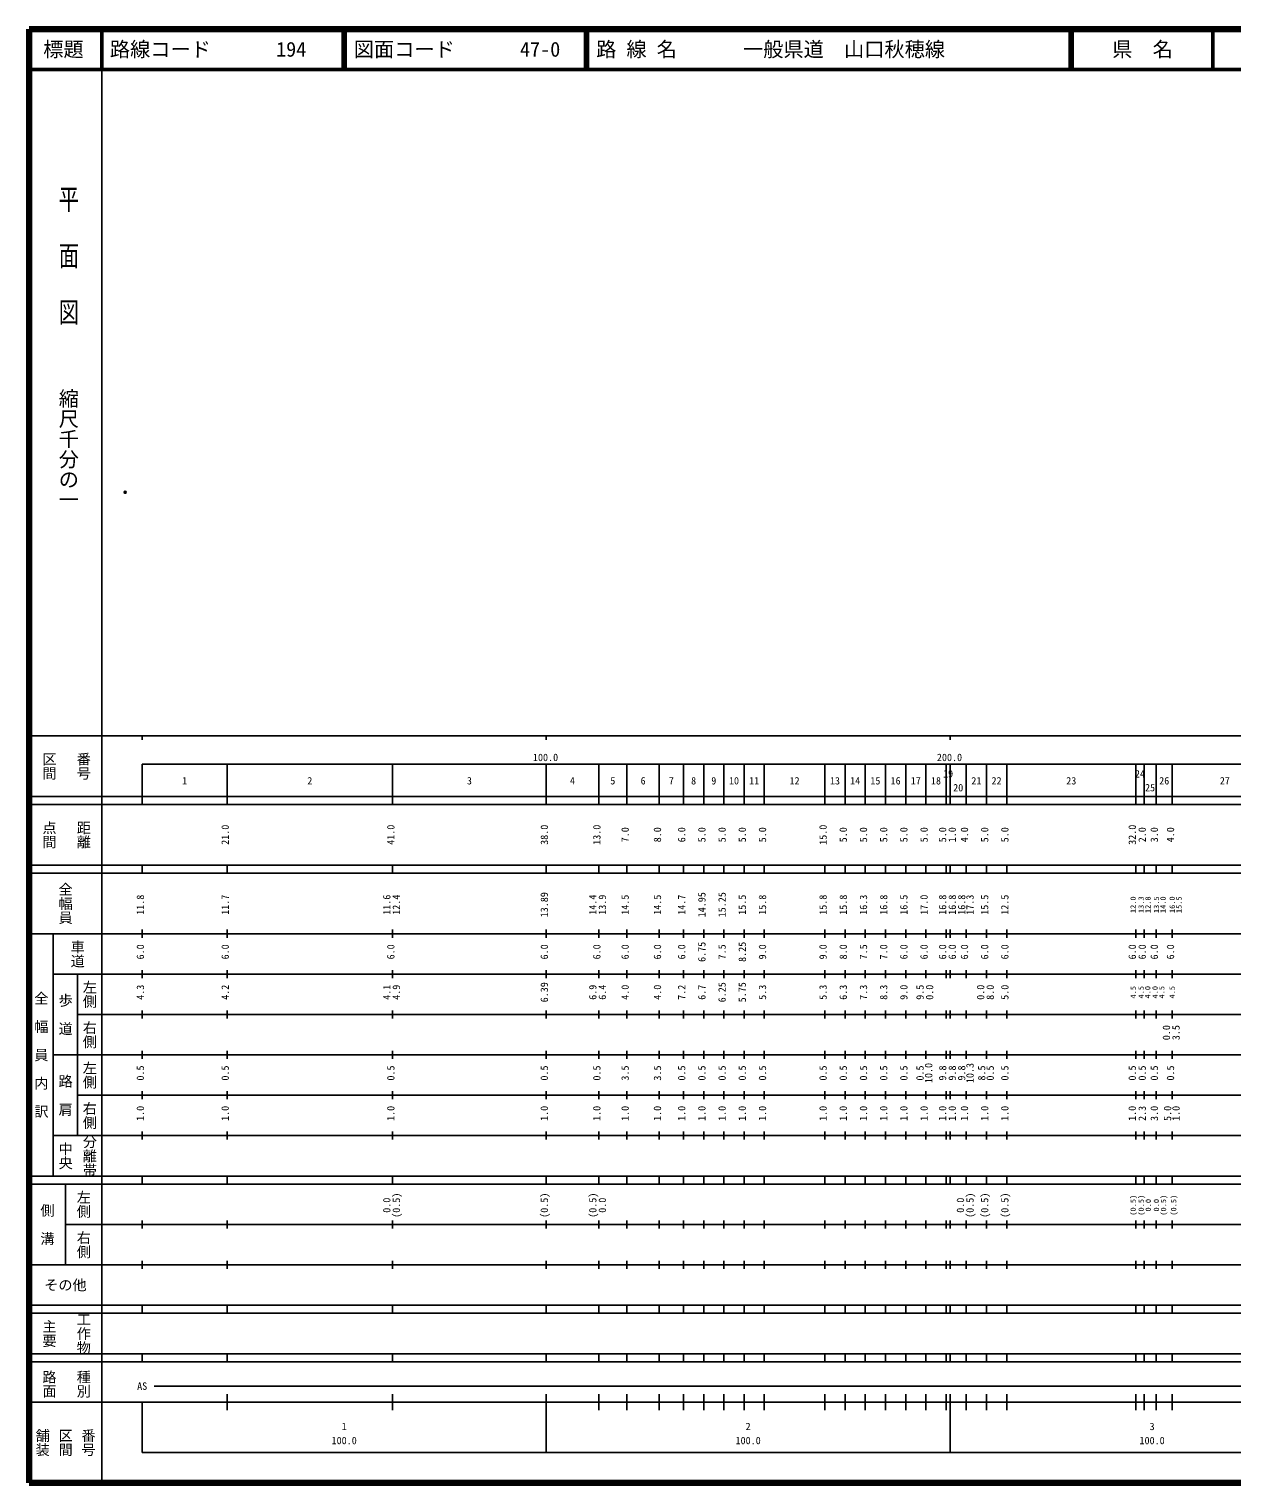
# Model space of a CAD drawing. Units: millimetres on the paper. Extents: x 40 to 680, y 20 to 380.
# Drawn here: x 40 to 337.8, y 20 to 380 of the extents above; entities that cross this region are included whole.
import ezdxf
from ezdxf.enums import TextEntityAlignment as Align

# ---------------------------------------------------------------- set-up
doc = ezdxf.new("R2010")
doc.units = ezdxf.units.MM
doc.header["$PDMODE"] = 32
doc.header["$PDSIZE"] = 0.5
doc.layers.add('M-OTRS', color=6, linetype='Continuous')
doc.layers.add('M-TTL-TXT', color=7, linetype='Continuous')
for name, color, linetype, lineweight in [('M-TTL', 2, 'Continuous', 140), ('M-TTL-BAND', 7, 'Continuous', 25), ('M-TTL-LINE', 7, 'Continuous', 50)]:
    doc.layers.add(name, color=color, linetype=linetype, lineweight=lineweight)
doc.styles.add('@ＭＳ ゴシック', font='')
doc.styles.add('ＭＳ ゴシック', font='')
doc.styles.get('@ＭＳ ゴシック').set_extended_font_data('@MS Gothic')
doc.styles.get('ＭＳ ゴシック').set_extended_font_data('MS Gothic')

msp = doc.modelspace()

# ---------------------------------------------------------------- linework, layer by layer
at = {"layer": 'M-OTRS'}
msp.add_point((63.779, 265.294), dxfattribs=at)
at = {"layer": 'M-TTL'}
for p, q in [((40, 380), (40, 20)), ((680, 380), (40, 380)), ((40, 20), (680, 20))]:
    msp.add_line(p, q, dxfattribs=at)
at = {"layer": 'M-TTL-BAND'}
for p, q in [((58, 370), (58, 20)), ((40, 205), (579, 205)), ((68, 205), (68, 204)), ((168, 205), (168, 204)), ((268, 205), (268, 204)), ((68, 198), (579, 198)), ((68, 198), (68, 188)), ((89, 188), (89, 198)), ((130, 188), (130, 198)), ((168, 188), (168, 198)), ((181, 188), (181, 198)), ((188, 188), (188, 198)), ((196, 188), (196, 198)), ((202, 188), (202, 198)), ((207, 188), (207, 198)), ((212, 188), (212, 198)), ((217, 188), (217, 198)), ((222, 188), (222, 198)), ((237, 188), (237, 198)), ((242, 188), (242, 198)), ((247, 188), (247, 198)), ((252, 188), (252, 198)), ((257, 188), (257, 198)), ((262, 188), (262, 198)), ((267, 188), (267, 198)), ((268, 188), (268, 198)), ((272, 188), (272, 198)), ((277, 188), (277, 198)), ((282, 188), (282, 198)), ((314, 188), (314, 198)), ((316, 188), (316, 198)), ((319, 188), (319, 198)), ((323, 188), (323, 198)), ((40, 190), (579, 190)), ((40, 188), (579, 188)), ((40, 173), (579, 173)), ((68, 171), (68, 173)), ((89, 171), (89, 173)), ((130, 171), (130, 173)), ((168, 171), (168, 173)), ((181, 171), (181, 173)), ((188, 171), (188, 173)), ((196, 171), (196, 173)), ((202, 171), (202, 173)), ((207, 171), (207, 173)), ((212, 171), (212, 173)), ((217, 171), (217, 173)), ((222, 171), (222, 173)), ((237, 171), (237, 173)), ((242, 171), (242, 173)), ((247, 171), (247, 173)), ((252, 171), (252, 173)), ((257, 171), (257, 173)), ((262, 171), (262, 173)), ((267, 171), (267, 173)), ((268, 171), (268, 173)), ((272, 171), (272, 173)), ((277, 171), (277, 173)), ((282, 171), (282, 173)), ((314, 171), (314, 173)), ((316, 171), (316, 173)), ((319, 171), (319, 173)), ((323, 171), (323, 173)), ((40, 171), (579, 171)), ((40, 156), (579, 156)), ((46, 96), (46, 156)), ((68, 155), (68, 157)), ((89, 155), (89, 157)), ((130, 155), (130, 157)), ((168, 155), (168, 157)), ((181, 155), (181, 157)), ((188, 155), (188, 157)), ((196, 155), (196, 157)), ((202, 155), (202, 157)), ((207, 155), (207, 157)), ((212, 155), (212, 157)), ((217, 155), (217, 157)), ((222, 155), (222, 157)), ((237, 155), (237, 157)), ((242, 155), (242, 157)), ((247, 155), (247, 157)), ((252, 155), (252, 157)), ((257, 155), (257, 157)), ((262, 155), (262, 157)), ((267, 155), (267, 157)), ((268, 155), (268, 157)), ((272, 155), (272, 157)), ((277, 155), (277, 157)), ((282, 155), (282, 157)), ((314, 155), (314, 157)), ((316, 155), (316, 157)), ((319, 155), (319, 157)), ((323, 155), (323, 157)), ((46, 146), (579, 146)), ((52, 146), (52, 106)), ((68, 145), (68, 147)), ((89, 145), (89, 147)), ((130, 145), (130, 147)), ((168, 145), (168, 147)), ((181, 145), (181, 147)), ((188, 145), (188, 147)), ((196, 145), (196, 147)), ((202, 145), (202, 147)), ((207, 145), (207, 147)), ((212, 145), (212, 147)), ((217, 145), (217, 147)), ((222, 145), (222, 147)), ((237, 145), (237, 147)), ((242, 145), (242, 147)), ((247, 145), (247, 147)), ((252, 145), (252, 147)), ((257, 145), (257, 147)), ((262, 145), (262, 147)), ((267, 145), (267, 147)), ((268, 145), (268, 147)), ((272, 145), (272, 147)), ((277, 145), (277, 147)), ((282, 145), (282, 147)), ((314, 145), (314, 147)), ((316, 145), (316, 147)), ((319, 145), (319, 147)), ((323, 145), (323, 147)), ((68, 135), (68, 137)), ((89, 135), (89, 137)), ((130, 135), (130, 137)), ((168, 135), (168, 137)), ((181, 135), (181, 137)), ((188, 135), (188, 137)), ((196, 135), (196, 137)), ((202, 135), (202, 137)), ((207, 135), (207, 137)), ((212, 135), (212, 137)), ((217, 135), (217, 137)), ((222, 135), (222, 137)), ((237, 135), (237, 137)), ((242, 135), (242, 137)), ((247, 135), (247, 137)), ((252, 135), (252, 137)), ((257, 135), (257, 137)), ((262, 135), (262, 137)), ((267, 135), (267, 137)), ((268, 135), (268, 137)), ((272, 135), (272, 137)), ((277, 135), (277, 137)), ((282, 135), (282, 137)), ((314, 135), (314, 137)), ((316, 135), (316, 137)), ((319, 135), (319, 137)), ((323, 135), (323, 137)), ((52, 136), (579, 136)), ((46, 126), (579, 126)), ((68, 125), (68, 127)), ((89, 125), (89, 127)), ((130, 125), (130, 127)), ((168, 125), (168, 127)), ((181, 125), (181, 127)), ((188, 125), (188, 127)), ((196, 125), (196, 127)), ((202, 125), (202, 127)), ((207, 125), (207, 127)), ((212, 125), (212, 127)), ((217, 125), (217, 127)), ((222, 125), (222, 127)), ((237, 125), (237, 127)), ((242, 125), (242, 127)), ((247, 125), (247, 127)), ((252, 125), (252, 127)), ((257, 125), (257, 127)), ((262, 125), (262, 127)), ((267, 125), (267, 127)), ((268, 125), (268, 127)), ((272, 125), (272, 127)), ((277, 125), (277, 127)), ((282, 125), (282, 127)), ((314, 125), (314, 127)), ((316, 125), (316, 127)), ((319, 125), (319, 127)), ((323, 125), (323, 127)), ((52, 116), (579, 116)), ((68, 115), (68, 117)), ((89, 115), (89, 117)), ((130, 115), (130, 117)), ((168, 115), (168, 117)), ((181, 115), (181, 117)), ((188, 115), (188, 117)), ((196, 115), (196, 117)), ((202, 115), (202, 117)), ((207, 115), (207, 117)), ((212, 115), (212, 117)), ((217, 115), (217, 117)), ((222, 115), (222, 117)), ((237, 115), (237, 117)), ((242, 115), (242, 117)), ((247, 115), (247, 117)), ((252, 115), (252, 117)), ((257, 115), (257, 117)), ((262, 115), (262, 117)), ((267, 115), (267, 117)), ((268, 115), (268, 117)), ((272, 115), (272, 117)), ((277, 115), (277, 117)), ((282, 115), (282, 117)), ((314, 115), (314, 117)), ((316, 115), (316, 117)), ((319, 115), (319, 117)), ((323, 115), (323, 117)), ((46, 106), (579, 106)), ((68, 105), (68, 107)), ((89, 105), (89, 107)), ((130, 105), (130, 107)), ((168, 105), (168, 107)), ((181, 105), (181, 107)), ((188, 105), (188, 107)), ((196, 105), (196, 107)), ((202, 105), (202, 107)), ((207, 105), (207, 107)), ((212, 105), (212, 107)), ((217, 105), (217, 107)), ((222, 105), (222, 107)), ((237, 105), (237, 107)), ((242, 105), (242, 107)), ((247, 105), (247, 107)), ((252, 105), (252, 107)), ((257, 105), (257, 107)), ((262, 105), (262, 107)), ((267, 105), (267, 107)), ((268, 105), (268, 107)), ((272, 105), (272, 107)), ((277, 105), (277, 107)), ((282, 105), (282, 107)), ((314, 105), (314, 107)), ((316, 105), (316, 107)), ((319, 105), (319, 107)), ((323, 105), (323, 107)), ((40, 96), (579, 96)), ((40, 94), (579, 94)), ((49, 94), (49, 74)), ((68, 94), (68, 96)), ((89, 94), (89, 96)), ((130, 94), (130, 96)), ((168, 94), (168, 96)), ((181, 94), (181, 96)), ((188, 94), (188, 96)), ((196, 94), (196, 96)), ((202, 94), (202, 96)), ((207, 94), (207, 96)), ((212, 94), (212, 96)), ((217, 94), (217, 96)), ((222, 94), (222, 96)), ((237, 94), (237, 96)), ((242, 94), (242, 96)), ((247, 94), (247, 96)), ((252, 94), (252, 96)), ((257, 94), (257, 96)), ((262, 94), (262, 96)), ((267, 94), (267, 96)), ((268, 94), (268, 96)), ((272, 94), (272, 96)), ((277, 94), (277, 96)), ((282, 94), (282, 96)), ((314, 94), (314, 96)), ((316, 94), (316, 96)), ((319, 94), (319, 96)), ((323, 94), (323, 96)), ((49, 84), (579, 84)), ((68, 83), (68, 85)), ((89, 83), (89, 85)), ((130, 83), (130, 85)), ((168, 83), (168, 85)), ((181, 83), (181, 85)), ((188, 83), (188, 85)), ((196, 83), (196, 85)), ((202, 83), (202, 85)), ((207, 83), (207, 85)), ((212, 83), (212, 85)), ((217, 83), (217, 85)), ((222, 83), (222, 85)), ((237, 83), (237, 85)), ((242, 83), (242, 85)), ((247, 83), (247, 85)), ((252, 83), (252, 85)), ((257, 83), (257, 85)), ((262, 83), (262, 85)), ((267, 83), (267, 85)), ((268, 83), (268, 85)), ((272, 83), (272, 85)), ((277, 83), (277, 85)), ((282, 83), (282, 85)), ((314, 83), (314, 85)), ((316, 83), (316, 85)), ((319, 83), (319, 85)), ((323, 83), (323, 85)), ((40, 74), (579, 74)), ((68, 73), (68, 75)), ((89, 73), (89, 75)), ((130, 73), (130, 75)), ((168, 73), (168, 75)), ((181, 73), (181, 75)), ((188, 73), (188, 75)), ((196, 73), (196, 75)), ((202, 73), (202, 75)), ((207, 73), (207, 75)), ((212, 73), (212, 75)), ((217, 73), (217, 75)), ((222, 73), (222, 75)), ((237, 73), (237, 75)), ((242, 73), (242, 75)), ((247, 73), (247, 75)), ((252, 73), (252, 75)), ((257, 73), (257, 75)), ((262, 73), (262, 75)), ((267, 73), (267, 75)), ((268, 73), (268, 75)), ((272, 73), (272, 75)), ((277, 73), (277, 75)), ((282, 73), (282, 75)), ((314, 73), (314, 75)), ((316, 73), (316, 75)), ((319, 73), (319, 75)), ((323, 73), (323, 75)), ((40, 64), (579, 64)), ((40, 62), (579, 62)), ((68, 62), (68, 64)), ((89, 62), (89, 64)), ((130, 62), (130, 64)), ((168, 62), (168, 64)), ((181, 62), (181, 64)), ((188, 62), (188, 64)), ((196, 62), (196, 64)), ((202, 62), (202, 64)), ((207, 62), (207, 64)), ((212, 62), (212, 64)), ((217, 62), (217, 64)), ((222, 62), (222, 64)), ((237, 62), (237, 64)), ((242, 62), (242, 64)), ((247, 62), (247, 64)), ((252, 62), (252, 64)), ((257, 62), (257, 64)), ((262, 62), (262, 64)), ((267, 62), (267, 64)), ((268, 62), (268, 64)), ((272, 62), (272, 64)), ((277, 62), (277, 64)), ((282, 62), (282, 64)), ((314, 62), (314, 64)), ((316, 62), (316, 64)), ((319, 62), (319, 64)), ((323, 62), (323, 64)), ((40, 52), (579, 52)), ((68, 50), (68, 52)), ((89, 50), (89, 52)), ((130, 50), (130, 52)), ((168, 50), (168, 52)), ((181, 50), (181, 52)), ((188, 50), (188, 52)), ((196, 50), (196, 52)), ((202, 50), (202, 52)), ((207, 50), (207, 52)), ((212, 50), (212, 52)), ((217, 50), (217, 52)), ((222, 50), (222, 52)), ((237, 50), (237, 52)), ((242, 50), (242, 52)), ((247, 50), (247, 52)), ((252, 50), (252, 52)), ((257, 50), (257, 52)), ((262, 50), (262, 52)), ((267, 50), (267, 52)), ((268, 50), (268, 52)), ((272, 50), (272, 52)), ((277, 50), (277, 52)), ((282, 50), (282, 52)), ((314, 50), (314, 52)), ((316, 50), (316, 52)), ((319, 50), (319, 52)), ((323, 50), (323, 52)), ((40, 50), (579, 50)), ((71, 44), (575, 44)), ((40, 40), (579, 40)), ((68, 40), (68, 27.5)), ((89, 38), (89, 42)), ((130, 38), (130, 42)), ((168, 27.5), (168, 42)), ((181, 38), (181, 42)), ((188, 38), (188, 42)), ((196, 38), (196, 42)), ((202, 38), (202, 42)), ((207, 38), (207, 42)), ((212, 38), (212, 42)), ((217, 38), (217, 42)), ((222, 38), (222, 42)), ((237, 38), (237, 42)), ((242, 38), (242, 42)), ((247, 38), (247, 42)), ((252, 38), (252, 42)), ((257, 38), (257, 42)), ((262, 38), (262, 42)), ((267, 38), (267, 42)), ((268, 27.5), (268, 42)), ((272, 38), (272, 42)), ((277, 38), (277, 42)), ((282, 38), (282, 42)), ((314, 38), (314, 42)), ((316, 38), (316, 42)), ((319, 38), (319, 42)), ((323, 38), (323, 42)), ((68, 27.5), (579, 27.5))]:
    msp.add_line(p, q, dxfattribs=at)
at = {"layer": 'M-TTL-LINE'}
for p, q in [((58, 380), (58, 370)), ((117.75, 380), (117.75, 370)), ((118.25, 380), (118.25, 370)), ((177.75, 380), (177.75, 370)), ((178.25, 380), (178.25, 370)), ((297.75, 380), (297.75, 370)), ((298.25, 380), (298.25, 370)), ((333, 380), (333, 370)), ((40, 370), (680, 370))]:
    msp.add_line(p, q, dxfattribs=at)

# ---------------------------------------------------------------- texts
at = {"layer": 'M-TTL-BAND', "style": '@ＭＳ ゴシック', "width": 1.4}
msp.add_text('平  面  図', height=3.666, rotation=270, dxfattribs=at).set_placement((49.777, 306.475), align=Align.MIDDLE_RIGHT)
at = {"layer": 'M-TTL-BAND', "style": '@ＭＳ ゴシック'}
msp.add_text('縮尺千分の一', height=3.666, rotation=270, dxfattribs=at).set_placement((49.777, 261.03), align=Align.MIDDLE_RIGHT)
for s, p in [('区間', (45, 197.5)), ('番号', (53.5, 197.5)), ('点間', (45, 180.5)), ('距離', (53.5, 180.5)), ('全幅員', (49, 163.5)), ('車道', (52, 151)), ('左側', (55, 141)), ('全\u3000幅\u3000員\u3000内\u3000訳', (43, 126)), ('歩\u3000道', (49, 136)), ('右側', (55, 131)), ('左側', (55, 121)), ('路\u3000肩', (49, 116)), ('右側', (55, 111)), ('分離帯', (55, 101)), ('中央', (49, 101)), ('左側', (53.5, 89)), ('側\u3000溝', (44.5, 84)), ('右側', (53.5, 79)), ('工作物', (53.5, 57)), ('主要', (45, 57)), ('路面', (45, 44.5)), ('種別', (53.5, 44.5)), ('舗装', (43.333, 30)), ('区間', (49, 30)), ('番号', (54.667, 30))]:
    msp.add_text(s, height=2.566, rotation=270, dxfattribs=at).set_placement(p, align=Align.MIDDLE_CENTER)
at = {"layer": 'M-TTL-BAND', "style": 'ＭＳ ゴシック'}
for s, p in [('100.0', (167.844, 198.195)), ('200.0', (267.844, 198.195)), ('1', (78.5, 192.405)), ('2', (109.5, 192.405)), ('3', (149, 192.405)), ('4', (174.5, 192.405)), ('5', (184.5, 192.405)), ('6', (192, 192.405)), ('7', (199, 192.405)), ('8', (204.5, 192.405)), ('9', (209.5, 192.405)), ('10', (214.5, 192.405)), ('11', (219.5, 192.405)), ('12', (229.5, 192.405)), ('13', (239.5, 192.405)), ('14', (244.5, 192.405)), ('15', (249.5, 192.405)), ('16', (254.5, 192.405)), ('17', (259.5, 192.405)), ('18', (264.5, 192.405)), ('19', (267.5, 194.123)), ('21', (274.5, 192.405)), ('22', (279.5, 192.405)), ('23', (298, 192.405)), ('24', (315, 194.123)), ('26', (321, 192.405)), ('27', (336, 192.405)), ('20', (270, 190.69)), ('25', (317.5, 190.693)), ('AS', (68, 42.5)), ('1', (118, 32.523)), ('2', (218, 32.523)), ('3', (318, 32.523)), ('100.0', (118, 29.033)), ('100.0', (218, 29.033)), ('100.0', (318, 29.033))]:
    msp.add_text(s, height=1.833, dxfattribs=at).set_placement(p, align=Align.BOTTOM_CENTER)
for s, p in [('21.0', (90, 180.5)), ('41.0', (131, 180.5)), ('38.0', (169, 180.5)), ('13.0', (182, 180.5)), ('7.0', (189, 180.5)), ('8.0', (197, 180.5)), ('6.0', (203, 180.5)), ('5.0', (208, 180.5)), ('5.0', (213, 180.5)), ('5.0', (218, 180.5)), ('5.0', (223, 180.5)), ('15.0', (238, 180.5)), ('5.0', (243, 180.5)), ('5.0', (248, 180.5)), ('5.0', (253, 180.5)), ('5.0', (258, 180.5)), ('5.0', (263, 180.5)), ('5.0', (267.581, 180.5)), ('1.0', (269.988, 180.5)), ('4.0', (273, 180.5)), ('5.0', (278, 180.5)), ('5.0', (283, 180.5)), ('32.0', (314.545, 180.5)), ('2.0', (317, 180.5)), ('3.0', (320, 180.5)), ('4.0', (324, 180.5)), ('13.89', (169, 163.174)), ('14.95', (208, 163.174)), ('15.25', (213, 163.174)), ('11.8', (69, 163.174)), ('11.7', (90, 163.174)), ('11.6', (130, 163.174)), ('12.4', (132.37, 163.174)), ('14.4', (181, 163.174)), ('13.9', (183.37, 163.174)), ('14.5', (189, 163.174)), ('14.5', (197, 163.174)), ('14.7', (203, 163.174)), ('15.5', (218, 163.174)), ('15.8', (223, 163.174)), ('15.8', (238, 163.174)), ('15.8', (243, 163.174)), ('16.3', (248, 163.174)), ('16.8', (253, 163.174)), ('16.5', (258, 163.174)), ('17.0', (263, 163.174)), ('16.8', (267.581, 163.174)), ('16.8', (269.988, 163.174)), ('16.8', (272.305, 163.174)), ('17.3', (274.37, 163.174)), ('15.5', (278, 163.174)), ('12.5', (283, 163.174)), ('6.0', (69, 151.5)), ('6.0', (90, 151.5)), ('6.0', (131, 151.5)), ('6.0', (169, 151.5)), ('6.0', (182, 151.5)), ('6.0', (189, 151.5)), ('6.0', (197, 151.5)), ('6.0', (203, 151.5)), ('6.75', (208, 151.5)), ('7.5', (213, 151.5)), ('8.25', (218, 151.5)), ('9.0', (223, 151.5)), ('9.0', (238, 151.5)), ('8.0', (243, 151.5)), ('7.5', (248, 151.5)), ('7.0', (253, 151.5)), ('6.0', (258, 151.5)), ('6.0', (263, 151.5)), ('6.0', (267.581, 151.5)), ('6.0', (269.988, 151.5)), ('6.0', (273, 151.5)), ('6.0', (278, 151.5)), ('6.0', (283, 151.5)), ('6.0', (314.545, 151.5)), ('6.0', (317, 151.5)), ('6.0', (320, 151.5)), ('6.0', (324, 151.5)), ('4.3', (69, 141.5)), ('4.2', (90, 141.5)), ('4.1', (130, 141.5)), ('4.9', (132.37, 141.5)), ('6.39', (169, 141.5)), ('6.9', (181, 141.5)), ('6.4', (183.37, 141.5)), ('4.0', (189, 141.5)), ('4.0', (197, 141.5)), ('7.2', (203, 141.5)), ('6.7', (208, 141.5)), ('6.25', (213, 141.5)), ('5.75', (218, 141.5)), ('5.3', (223, 141.5)), ('5.3', (238, 141.5)), ('6.3', (243, 141.5)), ('7.3', (248, 141.5)), ('8.3', (253, 141.5)), ('9.0', (258, 141.5)), ('9.5', (262, 141.5)), ('0.0', (264.37, 141.5)), ('0.0', (277, 141.5)), ('8.0', (279.37, 141.5)), ('5.0', (283, 141.5)), ('0.0', (323, 131.5)), ('3.5', (325.37, 131.5)), ('0.5', (69, 121.5)), ('0.5', (90, 121.5)), ('0.5', (131, 121.5)), ('0.5', (169, 121.5)), ('0.5', (182, 121.5)), ('3.5', (189, 121.5)), ('3.5', (197, 121.5)), ('0.5', (203, 121.5)), ('0.5', (208, 121.5)), ('0.5', (213, 121.5)), ('0.5', (218, 121.5)), ('0.5', (223, 121.5)), ('0.5', (238, 121.5)), ('0.5', (243, 121.5)), ('0.5', (248, 121.5)), ('0.5', (253, 121.5)), ('0.5', (258, 121.5)), ('0.5', (262, 121.5)), ('10.0', (264.135, 121.5)), ('9.8', (267.581, 121.5)), ('9.8', (269.988, 121.5)), ('9.8', (272.297, 121.5)), ('10.3', (274.37, 121.5)), ('8.5', (277.258, 121.5)), ('0.5', (279.37, 121.5)), ('0.5', (283, 121.5)), ('0.5', (314.545, 121.5)), ('0.5', (317, 121.5)), ('0.5', (320, 121.5)), ('0.5', (324, 121.5)), ('1.0', (69, 111.5)), ('1.0', (90, 111.5)), ('1.0', (131, 111.5)), ('1.0', (169, 111.5)), ('1.0', (182, 111.5)), ('1.0', (189, 111.5)), ('1.0', (197, 111.5)), ('1.0', (203, 111.5)), ('1.0', (208, 111.5)), ('1.0', (213, 111.5)), ('1.0', (218, 111.5)), ('1.0', (223, 111.5)), ('1.0', (238, 111.5)), ('1.0', (243, 111.5)), ('1.0', (248, 111.5)), ('1.0', (253, 111.5)), ('1.0', (258, 111.5)), ('1.0', (263, 111.5)), ('1.0', (267.581, 111.5)), ('1.0', (269.988, 111.5)), ('1.0', (273, 111.5)), ('1.0', (278, 111.5)), ('1.0', (283, 111.5)), ('1.0', (314.545, 111.5)), ('2.3', (317, 111.5)), ('3.0', (320, 111.5)), ('5.0', (323.282, 111.5)), ('1.0', (325.37, 111.5)), ('0.0', (130, 88.764)), ('(0.5)', (132.37, 88.764)), ('(0.5)', (169, 88.764)), ('(0.5)', (181, 88.764)), ('0.0', (183.37, 88.764)), ('0.0', (272, 88.764)), ('(0.5)', (274.37, 88.764)), ('(0.5)', (278, 88.764)), ('(0.5)', (283, 88.764))]:
    msp.add_text(s, height=1.833, rotation=90, dxfattribs=at).set_placement(p, align=Align.BOTTOM_CENTER)
at = {"layer": 'M-TTL-BAND', "style": 'ＭＳ ゴシック', "width": 1.1}
for s, p in [('12.0', (314.339, 163.174)), ('13.3', (316.327, 163.174)), ('12.8', (318.019, 163.174)), ('13.5', (320.114, 163.174)), ('14.0', (321.748, 163.174)), ('16.0', (324.025, 163.174)), ('15.5', (325.693, 163.174)), ('4.5', (314.382, 141.5)), ('4.5', (316.313, 141.5)), ('4.0', (317.962, 141.5)), ('4.0', (319.783, 141.5)), ('4.5', (321.432, 141.5)), ('4.5', (324, 141.5)), ('(0.5)', (314.357, 88.764)), ('(0.5)', (316.344, 88.764)), ('0.0', (318.093, 88.764)), ('0.0', (320.112, 88.764)), ('(0.5)', (321.872, 88.764)), ('(0.5)', (324.385, 88.764))]:
    msp.add_text(s, height=1.32, rotation=90, dxfattribs=at).set_placement(p, align=Align.BOTTOM_CENTER)
at = {"layer": 'M-TTL-BAND', "style": 'ＭＳ ゴシック'}
msp.add_text('その他', height=2.566, dxfattribs=at).set_placement((49, 69), align=Align.MIDDLE_CENTER)
at = {"layer": 'M-TTL-TXT', "style": 'ＭＳ ゴシック'}
for s, p in [('標題', (48.5, 375)), ('県\u3000名', (315.625, 375))]:
    msp.add_text(s, height=3.666, dxfattribs=at).set_placement(p, align=Align.MIDDLE_CENTER)
for s, p in [('路線コード', (60, 375)), ('194', (101.142, 375)), ('図面コード', (120.38, 375)), ('47-0', (161.521, 375)), ('路 線 名', (180.38, 375)), ('一般県道\u3000山口秋穂線', (216.734, 375))]:
    msp.add_text(s, height=3.666, dxfattribs=at).set_placement(p, align=Align.MIDDLE_LEFT)

doc.saveas('drawing.dxf')
